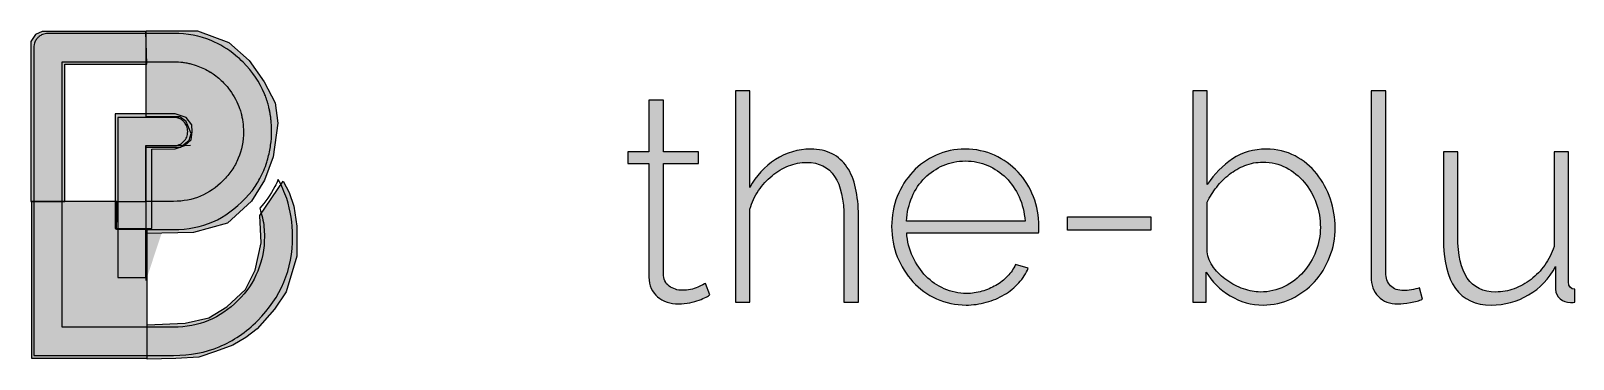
# Model space of a CAD drawing. Extents: x 65 to 351, y 40 to 245.
# Drawn here: x 253.28 to 302.18, y 41.78 to 52.19 of the extents above; entities that cross this region are included whole.
import ezdxf

# ---------------------------------------------------------------- set-up
doc = ezdxf.new("R2010")
doc.units = 0
doc.header["$MEASUREMENT"] = 0
doc.layers.add('COPYRIGHT_NOTICE', color=7, linetype='CONTINUOUS')

# ---------------------------------------------------------------- blocks, each defined once
blk = doc.blocks.new('BLOCK_3')
at = {"layer": 'COPYRIGHT_NOTICE'}
h = blk.add_hatch(color=7, dxfattribs=at)
h.dxf.hatch_style = 2
edge = h.paths.add_edge_path()
edge.add_spline(control_points=[(274.815, 43.812), (274.791, 43.8), (274.749, 43.776), (274.692, 43.743), (274.633, 43.709), (274.56, 43.677), (274.471, 43.647), (274.383, 43.616), (274.283, 43.588), (274.173, 43.564), (274.063, 43.54), (273.944, 43.527), (273.816, 43.527), (273.687, 43.527), (273.566, 43.546), (273.453, 43.583), (273.34, 43.619), (273.241, 43.674), (273.155, 43.748), (273.07, 43.821), (273.002, 43.909), (272.954, 44.014), (272.904, 44.118), (272.88, 44.24), (272.88, 44.38), (272.88, 44.38), (272.88, 47.976), (272.88, 47.976), (272.88, 47.976), (272.21, 47.976), (272.21, 47.976), (272.21, 47.976), (272.21, 48.352), (272.21, 48.352), (272.21, 48.352), (272.88, 48.352), (272.88, 48.352), (272.88, 48.352), (272.88, 49.985), (272.88, 49.985), (272.88, 49.985), (273.339, 49.985), (273.339, 49.985), (273.339, 49.985), (273.339, 48.352), (273.339, 48.352), (273.339, 48.352), (274.448, 48.352), (274.448, 48.352), (274.448, 48.352), (274.448, 47.976), (274.448, 47.976), (274.448, 47.976), (273.339, 47.976), (273.339, 47.976), (273.339, 47.976), (273.339, 44.491), (273.339, 44.491), (273.339, 44.313), (273.4, 44.18), (273.522, 44.092), (273.644, 44.003), (273.782, 43.959), (273.935, 43.959), (274.124, 43.959), (274.288, 43.991), (274.426, 44.055), (274.563, 44.119), (274.647, 44.16), (274.678, 44.179), (274.678, 44.179), (274.815, 43.812), (274.815, 43.812)], knot_values=[0, 0, 0, 0, 1, 1, 1, 2, 2, 2, 3, 3, 3, 4, 4, 4, 5, 5, 5, 6, 6, 6, 7, 7, 7, 8, 8, 8, 9, 9, 9, 10, 10, 10, 11, 11, 11, 12, 12, 12, 13, 13, 13, 14, 14, 14, 15, 15, 15, 16, 16, 16, 17, 17, 17, 18, 18, 18, 19, 19, 19, 20, 20, 20, 21, 21, 21, 22, 22, 22, 23, 23, 23, 24, 24, 24, 24], degree=3, periodic=1)
h = blk.add_hatch(color=7, dxfattribs=at)
h.dxf.hatch_style = 2
edge = h.paths.add_edge_path()
edge.add_spline(control_points=[(279.521, 43.583), (279.521, 43.583), (279.062, 43.583), (279.062, 43.583), (279.062, 43.583), (279.062, 46.242), (279.062, 46.242), (279.062, 47.422), (278.668, 48.013), (277.879, 48.013), (277.683, 48.013), (277.492, 47.976), (277.305, 47.903), (277.119, 47.829), (276.945, 47.725), (276.783, 47.591), (276.62, 47.456), (276.478, 47.299), (276.356, 47.119), (276.234, 46.938), (276.142, 46.744), (276.081, 46.536), (276.081, 46.536), (276.081, 43.583), (276.081, 43.583), (276.081, 43.583), (275.622, 43.583), (275.622, 43.583), (275.622, 43.583), (275.622, 50.278), (275.622, 50.278), (275.622, 50.278), (276.081, 50.278), (276.081, 50.278), (276.081, 50.278), (276.081, 47.215), (276.081, 47.215), (276.277, 47.588), (276.547, 47.884), (276.893, 48.105), (277.238, 48.325), (277.61, 48.435), (278.007, 48.435), (278.27, 48.435), (278.496, 48.386), (278.686, 48.288), (278.875, 48.19), (279.033, 48.049), (279.158, 47.866), (279.284, 47.683), (279.375, 47.461), (279.433, 47.201), (279.491, 46.941), (279.521, 46.649), (279.521, 46.325), (279.521, 46.325), (279.521, 43.583), (279.521, 43.583)], knot_values=[0, 0, 0, 0, 1, 1, 1, 2, 2, 2, 3, 3, 3, 4, 4, 4, 5, 5, 5, 6, 6, 6, 7, 7, 7, 8, 8, 8, 9, 9, 9, 10, 10, 10, 11, 11, 11, 12, 12, 12, 13, 13, 13, 14, 14, 14, 15, 15, 15, 16, 16, 16, 17, 17, 17, 18, 18, 18, 19, 19, 19, 19], degree=3, periodic=1)
h = blk.add_hatch(color=7, dxfattribs=at)
h.dxf.hatch_style = 2
edge = h.paths.add_edge_path()
edge.add_spline(control_points=[(292.352, 43.491), (291.979, 43.491), (291.631, 43.588), (291.307, 43.784), (290.982, 43.98), (290.729, 44.231), (290.545, 44.536), (290.545, 44.536), (290.545, 43.583), (290.545, 43.583), (290.545, 43.583), (290.124, 43.583), (290.124, 43.583), (290.124, 43.583), (290.124, 50.278), (290.124, 50.278), (290.124, 50.278), (290.582, 50.278), (290.582, 50.278), (290.582, 50.278), (290.582, 47.316), (290.582, 47.316), (290.808, 47.646), (291.076, 47.915), (291.384, 48.123), (291.693, 48.331), (292.05, 48.435), (292.453, 48.435), (292.789, 48.435), (293.094, 48.363), (293.366, 48.219), (293.638, 48.075), (293.867, 47.886), (294.054, 47.65), (294.24, 47.415), (294.384, 47.149), (294.485, 46.852), (294.586, 46.556), (294.636, 46.255), (294.636, 45.949), (294.636, 45.619), (294.578, 45.305), (294.462, 45.009), (294.346, 44.712), (294.185, 44.452), (293.98, 44.229), (293.775, 44.006), (293.534, 43.827), (293.256, 43.692), (292.977, 43.558), (292.676, 43.491), (292.352, 43.491)], knot_values=[0, 0, 0, 0, 1, 1, 1, 2, 2, 2, 3, 3, 3, 4, 4, 4, 5, 5, 5, 6, 6, 6, 7, 7, 7, 8, 8, 8, 9, 9, 9, 10, 10, 10, 11, 11, 11, 12, 12, 12, 13, 13, 13, 14, 14, 14, 15, 15, 15, 16, 16, 16, 17, 17, 17, 17], degree=3, periodic=1)
edge = h.paths.add_edge_path()
edge.add_spline(control_points=[(292.261, 43.904), (292.542, 43.904), (292.799, 43.961), (293.031, 44.078), (293.263, 44.194), (293.464, 44.348), (293.632, 44.541), (293.8, 44.734), (293.931, 44.952), (294.026, 45.197), (294.121, 45.441), (294.168, 45.692), (294.168, 45.949), (294.168, 46.218), (294.124, 46.476), (294.035, 46.724), (293.947, 46.972), (293.821, 47.192), (293.659, 47.385), (293.497, 47.577), (293.305, 47.731), (293.082, 47.848), (292.858, 47.964), (292.612, 48.022), (292.343, 48.022), (292.141, 48.022), (291.952, 47.987), (291.774, 47.916), (291.597, 47.846), (291.433, 47.753), (291.284, 47.637), (291.134, 47.52), (290.999, 47.386), (290.88, 47.233), (290.761, 47.08), (290.661, 46.921), (290.582, 46.756), (290.582, 46.756), (290.582, 45.179), (290.582, 45.179), (290.6, 45.001), (290.668, 44.834), (290.784, 44.679), (290.9, 44.523), (291.039, 44.388), (291.201, 44.275), (291.363, 44.162), (291.539, 44.072), (291.729, 44.005), (291.918, 43.937), (292.096, 43.904), (292.261, 43.904)], knot_values=[0, 0, 0, 0, 1, 1, 1, 2, 2, 2, 3, 3, 3, 4, 4, 4, 5, 5, 5, 6, 6, 6, 7, 7, 7, 8, 8, 8, 9, 9, 9, 10, 10, 10, 11, 11, 11, 12, 12, 12, 13, 13, 13, 14, 14, 14, 15, 15, 15, 16, 16, 16, 17, 17, 17, 17], degree=3, periodic=1)
h = blk.add_hatch(color=7, dxfattribs=at)
h.dxf.hatch_style = 2
edge = h.paths.add_edge_path()
edge.add_spline(control_points=[(295.774, 50.278), (295.774, 50.278), (296.241, 50.278), (296.241, 50.278), (296.241, 50.278), (296.241, 44.527), (296.241, 44.527), (296.241, 44.35), (296.292, 44.209), (296.393, 44.105), (296.494, 44.001), (296.633, 43.949), (296.81, 43.949), (296.877, 43.949), (296.958, 43.957), (297.053, 43.973), (297.148, 43.988), (297.235, 44.01), (297.314, 44.041), (297.314, 44.041), (297.406, 43.674), (297.406, 43.674), (297.302, 43.631), (297.174, 43.596), (297.021, 43.569), (296.868, 43.541), (296.737, 43.527), (296.627, 43.527), (296.37, 43.527), (296.163, 43.606), (296.007, 43.761), (295.851, 43.917), (295.774, 44.127), (295.774, 44.39), (295.774, 44.39), (295.774, 50.278), (295.774, 50.278)], knot_values=[0, 0, 0, 0, 1, 1, 1, 2, 2, 2, 3, 3, 3, 4, 4, 4, 5, 5, 5, 6, 6, 6, 7, 7, 7, 8, 8, 8, 9, 9, 9, 10, 10, 10, 11, 11, 11, 12, 12, 12, 12], degree=3, periodic=1)
h = blk.add_hatch(color=7, dxfattribs=at)
h.dxf.hatch_style = 2
edge = h.paths.add_edge_path()
edge.add_spline(control_points=[(282.933, 43.491), (282.596, 43.491), (282.284, 43.557), (281.997, 43.688), (281.709, 43.82), (281.46, 44), (281.249, 44.229), (281.038, 44.459), (280.873, 44.723), (280.754, 45.023), (280.635, 45.322), (280.575, 45.643), (280.575, 45.985), (280.575, 46.322), (280.635, 46.638), (280.754, 46.935), (280.873, 47.232), (281.037, 47.491), (281.245, 47.715), (281.453, 47.938), (281.699, 48.114), (281.983, 48.242), (282.267, 48.371), (282.575, 48.435), (282.905, 48.435), (283.241, 48.435), (283.553, 48.369), (283.84, 48.238), (284.128, 48.106), (284.375, 47.929), (284.583, 47.705), (284.791, 47.482), (284.953, 47.222), (285.07, 46.926), (285.186, 46.629), (285.244, 46.316), (285.244, 45.985), (285.244, 45.955), (285.244, 45.917), (285.244, 45.871), (285.244, 45.825), (285.241, 45.796), (285.235, 45.784), (285.235, 45.784), (281.052, 45.784), (281.052, 45.784), (281.071, 45.509), (281.135, 45.253), (281.245, 45.018), (281.355, 44.782), (281.494, 44.579), (281.662, 44.408), (281.83, 44.237), (282.024, 44.102), (282.245, 44.005), (282.465, 43.907), (282.7, 43.858), (282.951, 43.858), (283.116, 43.858), (283.278, 43.881), (283.437, 43.926), (283.596, 43.973), (283.744, 44.035), (283.882, 44.114), (284.02, 44.194), (284.141, 44.29), (284.249, 44.403), (284.355, 44.516), (284.44, 44.64), (284.501, 44.775), (284.501, 44.775), (284.905, 44.665), (284.905, 44.665), (284.837, 44.494), (284.738, 44.336), (284.606, 44.192), (284.475, 44.049), (284.322, 43.925), (284.148, 43.821), (283.973, 43.717), (283.782, 43.636), (283.574, 43.578), (283.367, 43.52), (283.153, 43.491), (282.933, 43.491)], knot_values=[0, 0, 0, 0, 1, 1, 1, 2, 2, 2, 3, 3, 3, 4, 4, 4, 5, 5, 5, 6, 6, 6, 7, 7, 7, 8, 8, 8, 9, 9, 9, 10, 10, 10, 11, 11, 11, 12, 12, 12, 13, 13, 13, 14, 14, 14, 15, 15, 15, 16, 16, 16, 17, 17, 17, 18, 18, 18, 19, 19, 19, 20, 20, 20, 21, 21, 21, 22, 22, 22, 23, 23, 23, 24, 24, 24, 25, 25, 25, 26, 26, 26, 27, 27, 27, 28, 28, 28, 28], degree=3, periodic=1)
edge = h.paths.add_edge_path()
edge.add_spline(control_points=[(284.804, 46.151), (284.785, 46.432), (284.722, 46.689), (284.616, 46.921), (284.508, 47.153), (284.371, 47.354), (284.203, 47.522), (284.035, 47.69), (283.84, 47.821), (283.62, 47.916), (283.4, 48.011), (283.165, 48.059), (282.914, 48.059), (282.663, 48.059), (282.428, 48.011), (282.208, 47.916), (281.988, 47.821), (281.794, 47.69), (281.626, 47.522), (281.457, 47.354), (281.323, 47.152), (281.222, 46.917), (281.121, 46.681), (281.061, 46.426), (281.043, 46.151), (281.043, 46.151), (284.804, 46.151), (284.804, 46.151)], knot_values=[0, 0, 0, 0, 1, 1, 1, 2, 2, 2, 3, 3, 3, 4, 4, 4, 5, 5, 5, 6, 6, 6, 7, 7, 7, 8, 8, 8, 9, 9, 9, 9], degree=3, periodic=1)
h = blk.add_hatch(color=7, dxfattribs=at)
h.dxf.hatch_style = 2
edge = h.paths.add_edge_path()
edge.add_spline(control_points=[(299.589, 43.491), (298.574, 43.491), (298.067, 44.194), (298.067, 45.6), (298.067, 45.6), (298.067, 48.352), (298.067, 48.352), (298.067, 48.352), (298.525, 48.352), (298.525, 48.352), (298.525, 48.352), (298.525, 45.665), (298.525, 45.665), (298.525, 44.491), (298.925, 43.904), (299.726, 43.904), (299.928, 43.904), (300.124, 43.939), (300.313, 44.009), (300.503, 44.079), (300.68, 44.177), (300.846, 44.303), (301.011, 44.428), (301.156, 44.579), (301.281, 44.757), (301.407, 44.934), (301.506, 45.129), (301.58, 45.344), (301.58, 45.344), (301.58, 48.352), (301.58, 48.352), (301.58, 48.352), (302.038, 48.352), (302.038, 48.352), (302.038, 48.352), (302.038, 44.225), (302.038, 44.225), (302.038, 44.072), (302.102, 43.995), (302.231, 43.995), (302.231, 43.995), (302.231, 43.583), (302.231, 43.583), (302.2, 43.577), (302.172, 43.573), (302.148, 43.573), (302.124, 43.573), (302.105, 43.573), (302.093, 43.573), (301.971, 43.573), (301.862, 43.611), (301.767, 43.688), (301.673, 43.764), (301.625, 43.867), (301.625, 43.995), (301.625, 43.995), (301.625, 44.711), (301.625, 44.711), (301.417, 44.326), (301.131, 44.026), (300.768, 43.812), (300.404, 43.598), (300.011, 43.491), (299.589, 43.491)], knot_values=[0, 0, 0, 0, 1, 1, 1, 2, 2, 2, 3, 3, 3, 4, 4, 4, 5, 5, 5, 6, 6, 6, 7, 7, 7, 8, 8, 8, 9, 9, 9, 10, 10, 10, 11, 11, 11, 12, 12, 12, 13, 13, 13, 14, 14, 14, 15, 15, 15, 16, 16, 16, 17, 17, 17, 18, 18, 18, 19, 19, 19, 20, 20, 20, 21, 21, 21, 21], degree=3, periodic=1)
h = blk.add_hatch(color=7, dxfattribs=at)
h.dxf.hatch_style = 2
h.paths.add_polyline_path([(286.152, 45.866), (286.152, 46.288), (288.794, 46.288), (288.794, 45.866)])
blk.add_lwpolyline([(286.152, 45.866), (286.152, 46.288), (288.794, 46.288), (288.794, 45.866), (286.152, 45.866)], dxfattribs=at)
for points, knots in [([(274.815, 43.812), (274.791, 43.8), (274.749, 43.776), (274.692, 43.743), (274.633, 43.709), (274.56, 43.677), (274.471, 43.647), (274.383, 43.616), (274.283, 43.588), (274.173, 43.564), (274.063, 43.54), (273.944, 43.527), (273.816, 43.527), (273.687, 43.527), (273.566, 43.546), (273.453, 43.583), (273.34, 43.619), (273.241, 43.674), (273.155, 43.748), (273.07, 43.821), (273.002, 43.909), (272.954, 44.014), (272.904, 44.118), (272.88, 44.24), (272.88, 44.38), (272.88, 44.38), (272.88, 47.976), (272.88, 47.976), (272.88, 47.976), (272.21, 47.976), (272.21, 47.976), (272.21, 47.976), (272.21, 48.352), (272.21, 48.352), (272.21, 48.352), (272.88, 48.352), (272.88, 48.352), (272.88, 48.352), (272.88, 49.985), (272.88, 49.985), (272.88, 49.985), (273.339, 49.985), (273.339, 49.985), (273.339, 49.985), (273.339, 48.352), (273.339, 48.352), (273.339, 48.352), (274.448, 48.352), (274.448, 48.352), (274.448, 48.352), (274.448, 47.976), (274.448, 47.976), (274.448, 47.976), (273.339, 47.976), (273.339, 47.976), (273.339, 47.976), (273.339, 44.491), (273.339, 44.491), (273.339, 44.313), (273.4, 44.18), (273.522, 44.092), (273.644, 44.003), (273.782, 43.959), (273.935, 43.959), (274.124, 43.959), (274.288, 43.991), (274.426, 44.055), (274.563, 44.119), (274.647, 44.16), (274.678, 44.179), (274.678, 44.179), (274.815, 43.812), (274.815, 43.812)], [0, 0, 0, 0, 1, 1, 1, 2, 2, 2, 3, 3, 3, 4, 4, 4, 5, 5, 5, 6, 6, 6, 7, 7, 7, 8, 8, 8, 9, 9, 9, 10, 10, 10, 11, 11, 11, 12, 12, 12, 13, 13, 13, 14, 14, 14, 15, 15, 15, 16, 16, 16, 17, 17, 17, 18, 18, 18, 19, 19, 19, 20, 20, 20, 21, 21, 21, 22, 22, 22, 23, 23, 23, 24, 24, 24, 24]), ([(279.521, 43.583), (279.521, 43.583), (279.062, 43.583), (279.062, 43.583), (279.062, 43.583), (279.062, 46.242), (279.062, 46.242), (279.062, 47.422), (278.668, 48.013), (277.879, 48.013), (277.683, 48.013), (277.492, 47.976), (277.305, 47.903), (277.119, 47.829), (276.945, 47.725), (276.783, 47.591), (276.62, 47.456), (276.478, 47.299), (276.356, 47.119), (276.234, 46.938), (276.142, 46.744), (276.081, 46.536), (276.081, 46.536), (276.081, 43.583), (276.081, 43.583), (276.081, 43.583), (275.622, 43.583), (275.622, 43.583), (275.622, 43.583), (275.622, 50.278), (275.622, 50.278), (275.622, 50.278), (276.081, 50.278), (276.081, 50.278), (276.081, 50.278), (276.081, 47.215), (276.081, 47.215), (276.277, 47.588), (276.547, 47.884), (276.893, 48.105), (277.238, 48.325), (277.61, 48.435), (278.007, 48.435), (278.27, 48.435), (278.496, 48.386), (278.686, 48.288), (278.875, 48.19), (279.033, 48.049), (279.158, 47.866), (279.284, 47.683), (279.375, 47.461), (279.433, 47.201), (279.491, 46.941), (279.521, 46.649), (279.521, 46.325), (279.521, 46.325), (279.521, 43.583), (279.521, 43.583)], [0, 0, 0, 0, 1, 1, 1, 2, 2, 2, 3, 3, 3, 4, 4, 4, 5, 5, 5, 6, 6, 6, 7, 7, 7, 8, 8, 8, 9, 9, 9, 10, 10, 10, 11, 11, 11, 12, 12, 12, 13, 13, 13, 14, 14, 14, 15, 15, 15, 16, 16, 16, 17, 17, 17, 18, 18, 18, 19, 19, 19, 19]), ([(292.352, 43.491), (291.979, 43.491), (291.631, 43.588), (291.307, 43.784), (290.982, 43.98), (290.729, 44.231), (290.545, 44.536), (290.545, 44.536), (290.545, 43.583), (290.545, 43.583), (290.545, 43.583), (290.124, 43.583), (290.124, 43.583), (290.124, 43.583), (290.124, 50.278), (290.124, 50.278), (290.124, 50.278), (290.582, 50.278), (290.582, 50.278), (290.582, 50.278), (290.582, 47.316), (290.582, 47.316), (290.808, 47.646), (291.076, 47.915), (291.384, 48.123), (291.693, 48.331), (292.05, 48.435), (292.453, 48.435), (292.789, 48.435), (293.094, 48.363), (293.366, 48.219), (293.638, 48.075), (293.867, 47.886), (294.054, 47.65), (294.24, 47.415), (294.384, 47.149), (294.485, 46.852), (294.586, 46.556), (294.636, 46.255), (294.636, 45.949), (294.636, 45.619), (294.578, 45.305), (294.462, 45.009), (294.346, 44.712), (294.185, 44.452), (293.98, 44.229), (293.775, 44.006), (293.534, 43.827), (293.256, 43.692), (292.977, 43.558), (292.676, 43.491), (292.352, 43.491)], [0, 0, 0, 0, 1, 1, 1, 2, 2, 2, 3, 3, 3, 4, 4, 4, 5, 5, 5, 6, 6, 6, 7, 7, 7, 8, 8, 8, 9, 9, 9, 10, 10, 10, 11, 11, 11, 12, 12, 12, 13, 13, 13, 14, 14, 14, 15, 15, 15, 16, 16, 16, 17, 17, 17, 17]), ([(295.774, 50.278), (295.774, 50.278), (296.241, 50.278), (296.241, 50.278), (296.241, 50.278), (296.241, 44.527), (296.241, 44.527), (296.241, 44.35), (296.292, 44.209), (296.393, 44.105), (296.494, 44.001), (296.633, 43.949), (296.81, 43.949), (296.877, 43.949), (296.958, 43.957), (297.053, 43.973), (297.148, 43.988), (297.235, 44.01), (297.314, 44.041), (297.314, 44.041), (297.406, 43.674), (297.406, 43.674), (297.302, 43.631), (297.174, 43.596), (297.021, 43.569), (296.868, 43.541), (296.737, 43.527), (296.627, 43.527), (296.37, 43.527), (296.163, 43.606), (296.007, 43.761), (295.851, 43.917), (295.774, 44.127), (295.774, 44.39), (295.774, 44.39), (295.774, 50.278), (295.774, 50.278)], [0, 0, 0, 0, 1, 1, 1, 2, 2, 2, 3, 3, 3, 4, 4, 4, 5, 5, 5, 6, 6, 6, 7, 7, 7, 8, 8, 8, 9, 9, 9, 10, 10, 10, 11, 11, 11, 12, 12, 12, 12]), ([(282.933, 43.491), (282.596, 43.491), (282.284, 43.557), (281.997, 43.688), (281.709, 43.82), (281.46, 44), (281.249, 44.229), (281.038, 44.459), (280.873, 44.723), (280.754, 45.023), (280.635, 45.322), (280.575, 45.643), (280.575, 45.985), (280.575, 46.322), (280.635, 46.638), (280.754, 46.935), (280.873, 47.232), (281.037, 47.491), (281.245, 47.715), (281.453, 47.938), (281.699, 48.114), (281.983, 48.242), (282.267, 48.371), (282.575, 48.435), (282.905, 48.435), (283.241, 48.435), (283.553, 48.369), (283.84, 48.238), (284.128, 48.106), (284.375, 47.929), (284.583, 47.705), (284.791, 47.482), (284.953, 47.222), (285.07, 46.926), (285.186, 46.629), (285.244, 46.316), (285.244, 45.985), (285.244, 45.955), (285.244, 45.917), (285.244, 45.871), (285.244, 45.825), (285.241, 45.796), (285.235, 45.784), (285.235, 45.784), (281.052, 45.784), (281.052, 45.784), (281.071, 45.509), (281.135, 45.253), (281.245, 45.018), (281.355, 44.782), (281.494, 44.579), (281.662, 44.408), (281.83, 44.237), (282.024, 44.102), (282.245, 44.005), (282.465, 43.907), (282.7, 43.858), (282.951, 43.858), (283.116, 43.858), (283.278, 43.881), (283.437, 43.926), (283.596, 43.973), (283.744, 44.035), (283.882, 44.114), (284.02, 44.194), (284.141, 44.29), (284.249, 44.403), (284.355, 44.516), (284.44, 44.64), (284.501, 44.775), (284.501, 44.775), (284.905, 44.665), (284.905, 44.665), (284.837, 44.494), (284.738, 44.336), (284.606, 44.192), (284.475, 44.049), (284.322, 43.925), (284.148, 43.821), (283.973, 43.717), (283.782, 43.636), (283.574, 43.578), (283.367, 43.52), (283.153, 43.491), (282.933, 43.491)], [0, 0, 0, 0, 1, 1, 1, 2, 2, 2, 3, 3, 3, 4, 4, 4, 5, 5, 5, 6, 6, 6, 7, 7, 7, 8, 8, 8, 9, 9, 9, 10, 10, 10, 11, 11, 11, 12, 12, 12, 13, 13, 13, 14, 14, 14, 15, 15, 15, 16, 16, 16, 17, 17, 17, 18, 18, 18, 19, 19, 19, 20, 20, 20, 21, 21, 21, 22, 22, 22, 23, 23, 23, 24, 24, 24, 25, 25, 25, 26, 26, 26, 27, 27, 27, 28, 28, 28, 28]), ([(284.804, 46.151), (284.785, 46.432), (284.722, 46.689), (284.616, 46.921), (284.508, 47.153), (284.371, 47.354), (284.203, 47.522), (284.035, 47.69), (283.84, 47.821), (283.62, 47.916), (283.4, 48.011), (283.165, 48.059), (282.914, 48.059), (282.663, 48.059), (282.428, 48.011), (282.208, 47.916), (281.988, 47.821), (281.794, 47.69), (281.626, 47.522), (281.457, 47.354), (281.323, 47.152), (281.222, 46.917), (281.121, 46.681), (281.061, 46.426), (281.043, 46.151), (281.043, 46.151), (284.804, 46.151), (284.804, 46.151)], [0, 0, 0, 0, 1, 1, 1, 2, 2, 2, 3, 3, 3, 4, 4, 4, 5, 5, 5, 6, 6, 6, 7, 7, 7, 8, 8, 8, 9, 9, 9, 9]), ([(292.261, 43.904), (292.542, 43.904), (292.799, 43.961), (293.031, 44.078), (293.263, 44.194), (293.464, 44.348), (293.632, 44.541), (293.8, 44.734), (293.931, 44.952), (294.026, 45.197), (294.121, 45.441), (294.168, 45.692), (294.168, 45.949), (294.168, 46.218), (294.124, 46.476), (294.035, 46.724), (293.947, 46.972), (293.821, 47.192), (293.659, 47.385), (293.497, 47.577), (293.305, 47.731), (293.082, 47.848), (292.858, 47.964), (292.612, 48.022), (292.343, 48.022), (292.141, 48.022), (291.952, 47.987), (291.774, 47.916), (291.597, 47.846), (291.433, 47.753), (291.284, 47.637), (291.134, 47.52), (290.999, 47.386), (290.88, 47.233), (290.761, 47.08), (290.661, 46.921), (290.582, 46.756), (290.582, 46.756), (290.582, 45.179), (290.582, 45.179), (290.6, 45.001), (290.668, 44.834), (290.784, 44.679), (290.9, 44.523), (291.039, 44.388), (291.201, 44.275), (291.363, 44.162), (291.539, 44.072), (291.729, 44.005), (291.918, 43.937), (292.096, 43.904), (292.261, 43.904)], [0, 0, 0, 0, 1, 1, 1, 2, 2, 2, 3, 3, 3, 4, 4, 4, 5, 5, 5, 6, 6, 6, 7, 7, 7, 8, 8, 8, 9, 9, 9, 10, 10, 10, 11, 11, 11, 12, 12, 12, 13, 13, 13, 14, 14, 14, 15, 15, 15, 16, 16, 16, 17, 17, 17, 17]), ([(299.589, 43.491), (298.574, 43.491), (298.067, 44.194), (298.067, 45.6), (298.067, 45.6), (298.067, 48.352), (298.067, 48.352), (298.067, 48.352), (298.525, 48.352), (298.525, 48.352), (298.525, 48.352), (298.525, 45.665), (298.525, 45.665), (298.525, 44.491), (298.925, 43.904), (299.726, 43.904), (299.928, 43.904), (300.124, 43.939), (300.313, 44.009), (300.503, 44.079), (300.68, 44.177), (300.846, 44.303), (301.011, 44.428), (301.156, 44.579), (301.281, 44.757), (301.407, 44.934), (301.506, 45.129), (301.58, 45.344), (301.58, 45.344), (301.58, 48.352), (301.58, 48.352), (301.58, 48.352), (302.038, 48.352), (302.038, 48.352), (302.038, 48.352), (302.038, 44.225), (302.038, 44.225), (302.038, 44.072), (302.102, 43.995), (302.231, 43.995), (302.231, 43.995), (302.231, 43.583), (302.231, 43.583), (302.2, 43.577), (302.172, 43.573), (302.148, 43.573), (302.124, 43.573), (302.105, 43.573), (302.093, 43.573), (301.971, 43.573), (301.862, 43.611), (301.767, 43.688), (301.673, 43.764), (301.625, 43.867), (301.625, 43.995), (301.625, 43.995), (301.625, 44.711), (301.625, 44.711), (301.417, 44.326), (301.131, 44.026), (300.768, 43.812), (300.404, 43.598), (300.011, 43.491), (299.589, 43.491)], [0, 0, 0, 0, 1, 1, 1, 2, 2, 2, 3, 3, 3, 4, 4, 4, 5, 5, 5, 6, 6, 6, 7, 7, 7, 8, 8, 8, 9, 9, 9, 10, 10, 10, 11, 11, 11, 12, 12, 12, 13, 13, 13, 14, 14, 14, 15, 15, 15, 16, 16, 16, 17, 17, 17, 18, 18, 18, 19, 19, 19, 20, 20, 20, 21, 21, 21, 21])]:
    blk.add_open_spline(points, degree=3, knots=knots, dxfattribs=at)
blk = doc.blocks.new('BLOCK_4')
at = {"layer": 'COPYRIGHT_NOTICE'}
h = blk.add_hatch(color=151, dxfattribs=at)
h.dxf.hatch_style = 2
h.paths.add_polyline_path([(256.962, 51.124), (256.933, 52.16), (253.647, 52.16), (253.427, 52.072), (253.283, 51.851), (253.283, 46.779), (254.364, 46.774), (254.364, 51.124)])
h = blk.add_hatch(color=1, dxfattribs=at)
h.dxf.hatch_style = 2
h.paths.add_polyline_path([(260.284, 46.78), (259.523, 46.086), (258.442, 45.792), (256.937, 45.755), (256.937, 45.884), (256.004, 45.882), (256.018, 46.779), (256.937, 46.779), (256.937, 48.5), (258.024, 48.501), (258.299, 48.721), (258.363, 48.93), (258.211, 49.316), (258.002, 49.464), (256.937, 49.459), (256.937, 52.185), (258.564, 52.181), (259.556, 51.818), (260.207, 51.245), (260.681, 50.573), (261.034, 49.9), (261.111, 49.261), (260.967, 48.191), (260.689, 47.452)])
h = blk.add_hatch(color=40, dxfattribs=at)
h.dxf.hatch_style = 2
h.paths.add_polyline_path([(258.366, 48.732), (258.399, 48.985), (258.388, 49.206), (258.211, 49.437), (257.859, 49.554), (255.962, 49.554), (255.962, 45.922), (257.123, 45.917), (257.123, 48.434), (257.859, 48.439), (258.167, 48.555)])
h = blk.add_hatch(color=151, dxfattribs=at)
h.dxf.hatch_style = 2
h.paths.add_polyline_path([(258.346, 48.546), (256.933, 48.537), (256.933, 44.264)])
h = blk.add_hatch(color=152, dxfattribs=at)
h.dxf.hatch_style = 2
h.paths.add_polyline_path([(260.46, 42.734), (260.096, 42.459), (259.689, 42.216), (259.137, 42.018), (258.608, 41.841), (257.881, 41.797), (256.968, 41.775), (256.968, 42.867), (258.173, 42.916), (258.928, 43.087), (259.501, 43.429), (260.085, 43.98), (260.394, 44.597), (260.582, 45.468), (260.543, 46.332), (261.286, 47.42), (261.474, 47.056), (261.618, 46.626), (261.713, 45.987), (261.713, 45.038), (261.375, 43.914), (261.011, 43.363)])
h = blk.add_hatch(color=2, dxfattribs=at)
h.dxf.hatch_style = 2
h.paths.add_polyline_path([(256.005, 46.775), (253.305, 46.775), (253.305, 41.808), (256.968, 41.808), (256.968, 45.898), (255.999, 45.898)])
for points in [[(256.962, 51.124), (256.933, 52.16), (253.647, 52.16), (253.427, 52.072), (253.283, 51.851), (253.283, 46.779), (254.364, 46.774), (254.364, 51.124), (256.962, 51.124)], [(260.284, 46.78), (259.523, 46.086), (258.442, 45.792), (256.937, 45.755), (256.937, 45.884), (256.004, 45.882), (256.018, 46.779), (256.937, 46.779), (256.937, 48.5), (258.024, 48.501), (258.299, 48.721), (258.363, 48.93), (258.211, 49.316), (258.002, 49.464), (256.937, 49.459), (256.937, 52.185), (258.564, 52.181), (259.556, 51.818), (260.207, 51.245), (260.681, 50.573), (261.034, 49.9), (261.111, 49.261), (260.967, 48.191), (260.689, 47.452), (260.284, 46.78)], [(258.366, 48.732), (258.399, 48.985), (258.388, 49.206), (258.211, 49.437), (257.859, 49.554), (255.962, 49.554), (255.962, 45.922), (257.123, 45.917), (257.123, 48.434), (257.859, 48.439), (258.167, 48.555), (258.366, 48.732)], [(258.346, 48.546), (256.933, 48.537), (256.933, 44.264)], [(260.46, 42.734), (260.096, 42.459), (259.689, 42.216), (259.137, 42.018), (258.608, 41.841), (257.881, 41.797), (256.968, 41.775), (256.968, 42.867), (258.173, 42.916), (258.928, 43.087), (259.501, 43.429), (260.085, 43.98), (260.394, 44.597), (260.582, 45.468), (260.543, 46.332), (261.286, 47.42), (261.474, 47.056), (261.618, 46.626), (261.713, 45.987), (261.713, 45.038), (261.375, 43.914), (261.011, 43.363), (260.46, 42.734)], [(256.005, 46.775), (253.305, 46.775), (253.305, 41.808), (256.968, 41.808), (256.968, 45.898), (255.999, 45.898), (256.005, 46.775)]]:
    blk.add_lwpolyline(points, dxfattribs=at)
blk.add_open_spline([(253.379, 42.388), (253.379, 42.388), (253.379, 47.889), (253.379, 47.889), (253.379, 47.889), (253.379, 49.262), (253.379, 49.262), (253.379, 49.262), (253.379, 49.262), (253.379, 49.262), (253.379, 49.262), (253.379, 51.653), (253.379, 51.653), (253.379, 51.685), (253.381, 51.715), (253.387, 51.744), (253.387, 51.746), (253.388, 51.748), (253.388, 51.751), (253.394, 51.777), (253.401, 51.802), (253.411, 51.826), (253.426, 51.864), (253.449, 51.899), (253.476, 51.933), (253.486, 51.946), (253.495, 51.959), (253.506, 51.971), (253.517, 51.981), (253.528, 51.991), (253.54, 52), (253.54, 52), (253.541, 52.001), (253.541, 52.001), (253.542, 52.002), (253.542, 52.002), (253.543, 52.003), (253.579, 52.031), (253.616, 52.053), (253.654, 52.068), (253.705, 52.089), (253.762, 52.1), (253.825, 52.1), (253.825, 52.1), (257.81, 52.1), (257.81, 52.1), (258.241, 52.1), (258.639, 52.025), (259.004, 51.874), (259.278, 51.761), (259.535, 51.605), (259.775, 51.406), (259.856, 51.34), (259.934, 51.269), (260.011, 51.193), (260.314, 50.888), (260.541, 50.552), (260.692, 50.187), (260.71, 50.142), (260.727, 50.097), (260.743, 50.051), (260.749, 50.037), (260.753, 50.022), (260.758, 50.008), (260.769, 49.976), (260.779, 49.945), (260.789, 49.913), (260.794, 49.896), (260.798, 49.878), (260.803, 49.861), (260.811, 49.832), (260.82, 49.802), (260.827, 49.772), (260.831, 49.752), (260.835, 49.733), (260.84, 49.713), (260.844, 49.693), (260.849, 49.674), (260.853, 49.654), (260.853, 49.656), (260.852, 49.659), (260.852, 49.661), (260.852, 49.661), (260.855, 49.645), (260.855, 49.645), (260.855, 49.645), (260.855, 49.645), (260.855, 49.645), (260.855, 49.645), (260.855, 49.645), (260.855, 49.645), (260.855, 49.644), (260.855, 49.644), (260.855, 49.644), (260.855, 49.643), (260.855, 49.642), (260.856, 49.64), (260.865, 49.594), (260.873, 49.547), (260.88, 49.499), (260.881, 49.494), (260.882, 49.489), (260.883, 49.484), (260.89, 49.437), (260.895, 49.39), (260.9, 49.343), (260.9, 49.336), (260.901, 49.33), (260.902, 49.322), (260.906, 49.277), (260.91, 49.232), (260.912, 49.186), (260.913, 49.177), (260.913, 49.167), (260.914, 49.158), (260.916, 49.103), (260.918, 49.049), (260.918, 48.993), (260.918, 48.848), (260.907, 48.705), (260.886, 48.562), (260.866, 48.418), (260.834, 48.273), (260.792, 48.126), (260.792, 48.126), (260.774, 48.061), (260.774, 48.061), (260.774, 48.061), (260.763, 48.023), (260.763, 48.023), (260.763, 48.023), (260.765, 48.021), (260.765, 48.021), (260.706, 47.844), (260.631, 47.67), (260.544, 47.506), (260.47, 47.366), (260.388, 47.233), (260.3, 47.114), (260.3, 47.114), (260.084, 46.879), (260.084, 46.879), (259.776, 46.546), (259.434, 46.297), (259.056, 46.132), (258.68, 45.967), (258.264, 45.885), (257.81, 45.885), (257.81, 45.885), (257.152, 45.885), (257.152, 45.885), (257.152, 45.885), (256.933, 45.885), (256.933, 45.885), (256.933, 45.885), (256.933, 45.666), (256.933, 45.666), (256.933, 45.666), (256.933, 44.368), (256.933, 44.368), (256.933, 44.368), (256.04, 44.368), (256.04, 44.368), (256.04, 44.368), (256.04, 46.328), (256.04, 46.328), (256.04, 46.328), (256.039, 46.332), (256.039, 46.332), (256.039, 46.332), (256.038, 46.364), (256.038, 46.364), (256.038, 46.364), (256.039, 46.364), (256.039, 46.364), (256.039, 46.364), (256.039, 47.5), (256.039, 47.5), (256.039, 47.5), (256.039, 49.052), (256.039, 49.052), (256.039, 49.052), (256.038, 49.439), (256.038, 49.439), (256.038, 49.439), (256.061, 49.44), (256.061, 49.44), (256.061, 49.44), (257.81, 49.44), (257.81, 49.44), (257.864, 49.44), (257.913, 49.431), (257.957, 49.416), (257.966, 49.413), (257.976, 49.412), (257.985, 49.408), (258.023, 49.392), (258.059, 49.37), (258.094, 49.342), (258.105, 49.333), (258.116, 49.322), (258.128, 49.312), (258.145, 49.293), (258.16, 49.275), (258.174, 49.255), (258.176, 49.252), (258.179, 49.249), (258.181, 49.247), (258.193, 49.228), (258.204, 49.208), (258.214, 49.189), (258.215, 49.187), (258.216, 49.186), (258.217, 49.184), (258.217, 49.184), (258.225, 49.165), (258.225, 49.165), (258.246, 49.113), (258.257, 49.055), (258.257, 48.993), (258.257, 48.928), (258.246, 48.87), (258.225, 48.819), (258.225, 48.819), (258.225, 48.819), (258.225, 48.819), (258.203, 48.766), (258.171, 48.717), (258.127, 48.673), (258.084, 48.63), (258.037, 48.598), (257.985, 48.578), (257.934, 48.557), (257.875, 48.546), (257.81, 48.546), (257.81, 48.546), (257.152, 48.546), (257.152, 48.546), (257.152, 48.546), (256.933, 48.546), (256.933, 48.546), (256.933, 48.546), (256.933, 48.327), (256.933, 48.327), (256.933, 48.327), (256.933, 47.483), (256.933, 47.483), (256.933, 47.483), (256.933, 46.997), (256.933, 46.997), (256.933, 46.997), (256.933, 46.779), (256.933, 46.779), (256.933, 46.779), (257.152, 46.779), (257.152, 46.779), (257.152, 46.779), (257.81, 46.779), (257.81, 46.779), (258.115, 46.779), (258.399, 46.833), (258.662, 46.943), (258.923, 47.051), (259.161, 47.214), (259.375, 47.43), (259.483, 47.538), (259.578, 47.651), (259.659, 47.77), (259.659, 47.77), (259.659, 47.77), (259.659, 47.77), (259.739, 47.889), (259.806, 48.013), (259.86, 48.143), (259.969, 48.405), (260.024, 48.689), (260.024, 48.993), (260.024, 49.05), (260.021, 49.106), (260.017, 49.162), (260.016, 49.173), (260.015, 49.185), (260.015, 49.197), (260.01, 49.25), (260.004, 49.302), (259.995, 49.354), (259.993, 49.365), (259.991, 49.377), (259.989, 49.389), (259.982, 49.43), (259.973, 49.471), (259.963, 49.511), (259.959, 49.529), (259.955, 49.547), (259.951, 49.564), (259.937, 49.618), (259.921, 49.67), (259.902, 49.723), (259.902, 49.723), (259.902, 49.723), (259.902, 49.724), (259.895, 49.745), (259.886, 49.766), (259.877, 49.787), (259.798, 49.993), (259.687, 50.188), (259.543, 50.371), (259.543, 50.371), (259.542, 50.372), (259.542, 50.372), (259.542, 50.372), (259.541, 50.373), (259.541, 50.373), (259.448, 50.489), (259.347, 50.592), (259.24, 50.684), (259.182, 50.732), (259.124, 50.778), (259.062, 50.82), (259.041, 50.834), (259.021, 50.85), (258.998, 50.864), (258.99, 50.869), (258.981, 50.874), (258.972, 50.879), (258.851, 50.954), (258.721, 51.016), (258.583, 51.066), (258.5, 51.096), (258.415, 51.124), (258.326, 51.145), (258.326, 51.145), (258.326, 51.146), (258.326, 51.146), (258.285, 51.156), (258.243, 51.164), (258.2, 51.172), (258.198, 51.172), (258.197, 51.172), (258.196, 51.172), (258.172, 51.177), (258.147, 51.179), (258.122, 51.183), (258.101, 51.186), (258.081, 51.189), (258.059, 51.192), (258.051, 51.192), (258.042, 51.192), (258.034, 51.193), (257.947, 51.202), (257.859, 51.207), (257.769, 51.207), (257.769, 51.207), (254.491, 51.207), (254.491, 51.207), (254.491, 51.207), (254.491, 51.207), (254.491, 51.207), (254.491, 51.207), (254.491, 51.207), (254.491, 51.207), (254.491, 51.207), (254.272, 51.207), (254.272, 51.207), (254.272, 51.207), (254.272, 50.988), (254.272, 50.988), (254.272, 50.988), (254.272, 49.163), (254.272, 49.163), (254.272, 49.163), (254.272, 47.697), (254.272, 47.697), (254.272, 47.697), (254.272, 43.006), (254.272, 43.006), (254.272, 43.006), (254.272, 42.788), (254.272, 42.788), (254.272, 42.788), (254.491, 42.788), (254.491, 42.788), (254.491, 42.788), (257.81, 42.788), (257.81, 42.788), (258.205, 42.788), (258.574, 42.858), (258.915, 42.999), (259.256, 43.14), (259.566, 43.35), (259.846, 43.63), (260.126, 43.909), (260.337, 44.22), (260.477, 44.56), (260.618, 44.902), (260.689, 45.271), (260.689, 45.666), (260.689, 45.865), (260.669, 46.06), (260.627, 46.254), (260.606, 46.356), (260.578, 46.457), (260.545, 46.558), (260.721, 46.754), (260.885, 46.994), (261.023, 47.254), (261.06, 47.325), (261.096, 47.397), (261.129, 47.471), (261.237, 47.275), (261.326, 47.072), (261.395, 46.864), (261.52, 46.488), (261.583, 46.088), (261.583, 45.666), (261.583, 44.623), (261.214, 43.733), (260.476, 43.001), (260.476, 43.001), (260.475, 43), (260.475, 43), (260.108, 42.631), (259.703, 42.354), (259.259, 42.17), (258.817, 41.986), (258.333, 41.894), (257.81, 41.894), (257.81, 41.894), (253.825, 41.894), (253.825, 41.894), (253.825, 41.894), (253.38, 41.894), (253.38, 41.894), (253.38, 41.894), (253.379, 42.388), (253.379, 42.388)], degree=3, knots=[0, 0, 0, 0, 1, 1, 1, 2, 2, 2, 3, 3, 3, 4, 4, 4, 5, 5, 5, 6, 6, 6, 7, 7, 7, 8, 8, 8, 9, 9, 9, 10, 10, 10, 11, 11, 11, 12, 12, 12, 13, 13, 13, 14, 14, 14, 15, 15, 15, 16, 16, 16, 17, 17, 17, 18, 18, 18, 19, 19, 19, 20, 20, 20, 21, 21, 21, 22, 22, 22, 23, 23, 23, 24, 24, 24, 25, 25, 25, 26, 26, 26, 27, 27, 27, 28, 28, 28, 29, 29, 29, 30, 30, 30, 31, 31, 31, 32, 32, 32, 33, 33, 33, 34, 34, 34, 35, 35, 35, 36, 36, 36, 37, 37, 37, 38, 38, 38, 39, 39, 39, 40, 40, 40, 41, 41, 41, 42, 42, 42, 43, 43, 43, 44, 44, 44, 45, 45, 45, 46, 46, 46, 47, 47, 47, 48, 48, 48, 49, 49, 49, 50, 50, 50, 51, 51, 51, 52, 52, 52, 53, 53, 53, 54, 54, 54, 55, 55, 55, 56, 56, 56, 57, 57, 57, 58, 58, 58, 59, 59, 59, 60, 60, 60, 61, 61, 61, 62, 62, 62, 63, 63, 63, 64, 64, 64, 65, 65, 65, 66, 66, 66, 67, 67, 67, 68, 68, 68, 69, 69, 69, 70, 70, 70, 71, 71, 71, 72, 72, 72, 73, 73, 73, 74, 74, 74, 75, 75, 75, 76, 76, 76, 77, 77, 77, 78, 78, 78, 79, 79, 79, 80, 80, 80, 81, 81, 81, 82, 82, 82, 83, 83, 83, 84, 84, 84, 85, 85, 85, 86, 86, 86, 87, 87, 87, 88, 88, 88, 89, 89, 89, 90, 90, 90, 91, 91, 91, 92, 92, 92, 93, 93, 93, 94, 94, 94, 95, 95, 95, 96, 96, 96, 97, 97, 97, 98, 98, 98, 99, 99, 99, 100, 100, 100, 101, 101, 101, 102, 102, 102, 103, 103, 103, 104, 104, 104, 105, 105, 105, 106, 106, 106, 107, 107, 107, 108, 108, 108, 109, 109, 109, 110, 110, 110, 111, 111, 111, 112, 112, 112, 113, 113, 113, 114, 114, 114, 115, 115, 115, 116, 116, 116, 117, 117, 117, 118, 118, 118, 119, 119, 119, 120, 120, 120, 121, 121, 121, 122, 122, 122, 123, 123, 123, 124, 124, 124, 125, 125, 125, 126, 126, 126, 127, 127, 127, 128, 128, 128, 129, 129, 129, 130, 130, 130, 131, 131, 131, 132, 132, 132, 133, 133, 133, 134, 134, 134, 135, 135, 135, 136, 136, 136, 137, 137, 137, 138, 138, 138, 139, 139, 139, 140, 140, 140, 141, 141, 141, 142, 142, 142, 143, 143, 143, 144, 144, 144, 145, 145, 145, 145], dxfattribs=at)

msp = doc.modelspace()

# ---------------------------------------------------------------- block references
at = {"layer": 'COPYRIGHT_NOTICE'}
for name in ['BLOCK_4', 'BLOCK_3']:
    msp.add_blockref(name, (0, 0), dxfattribs=at)

doc.saveas('drawing.dxf')
